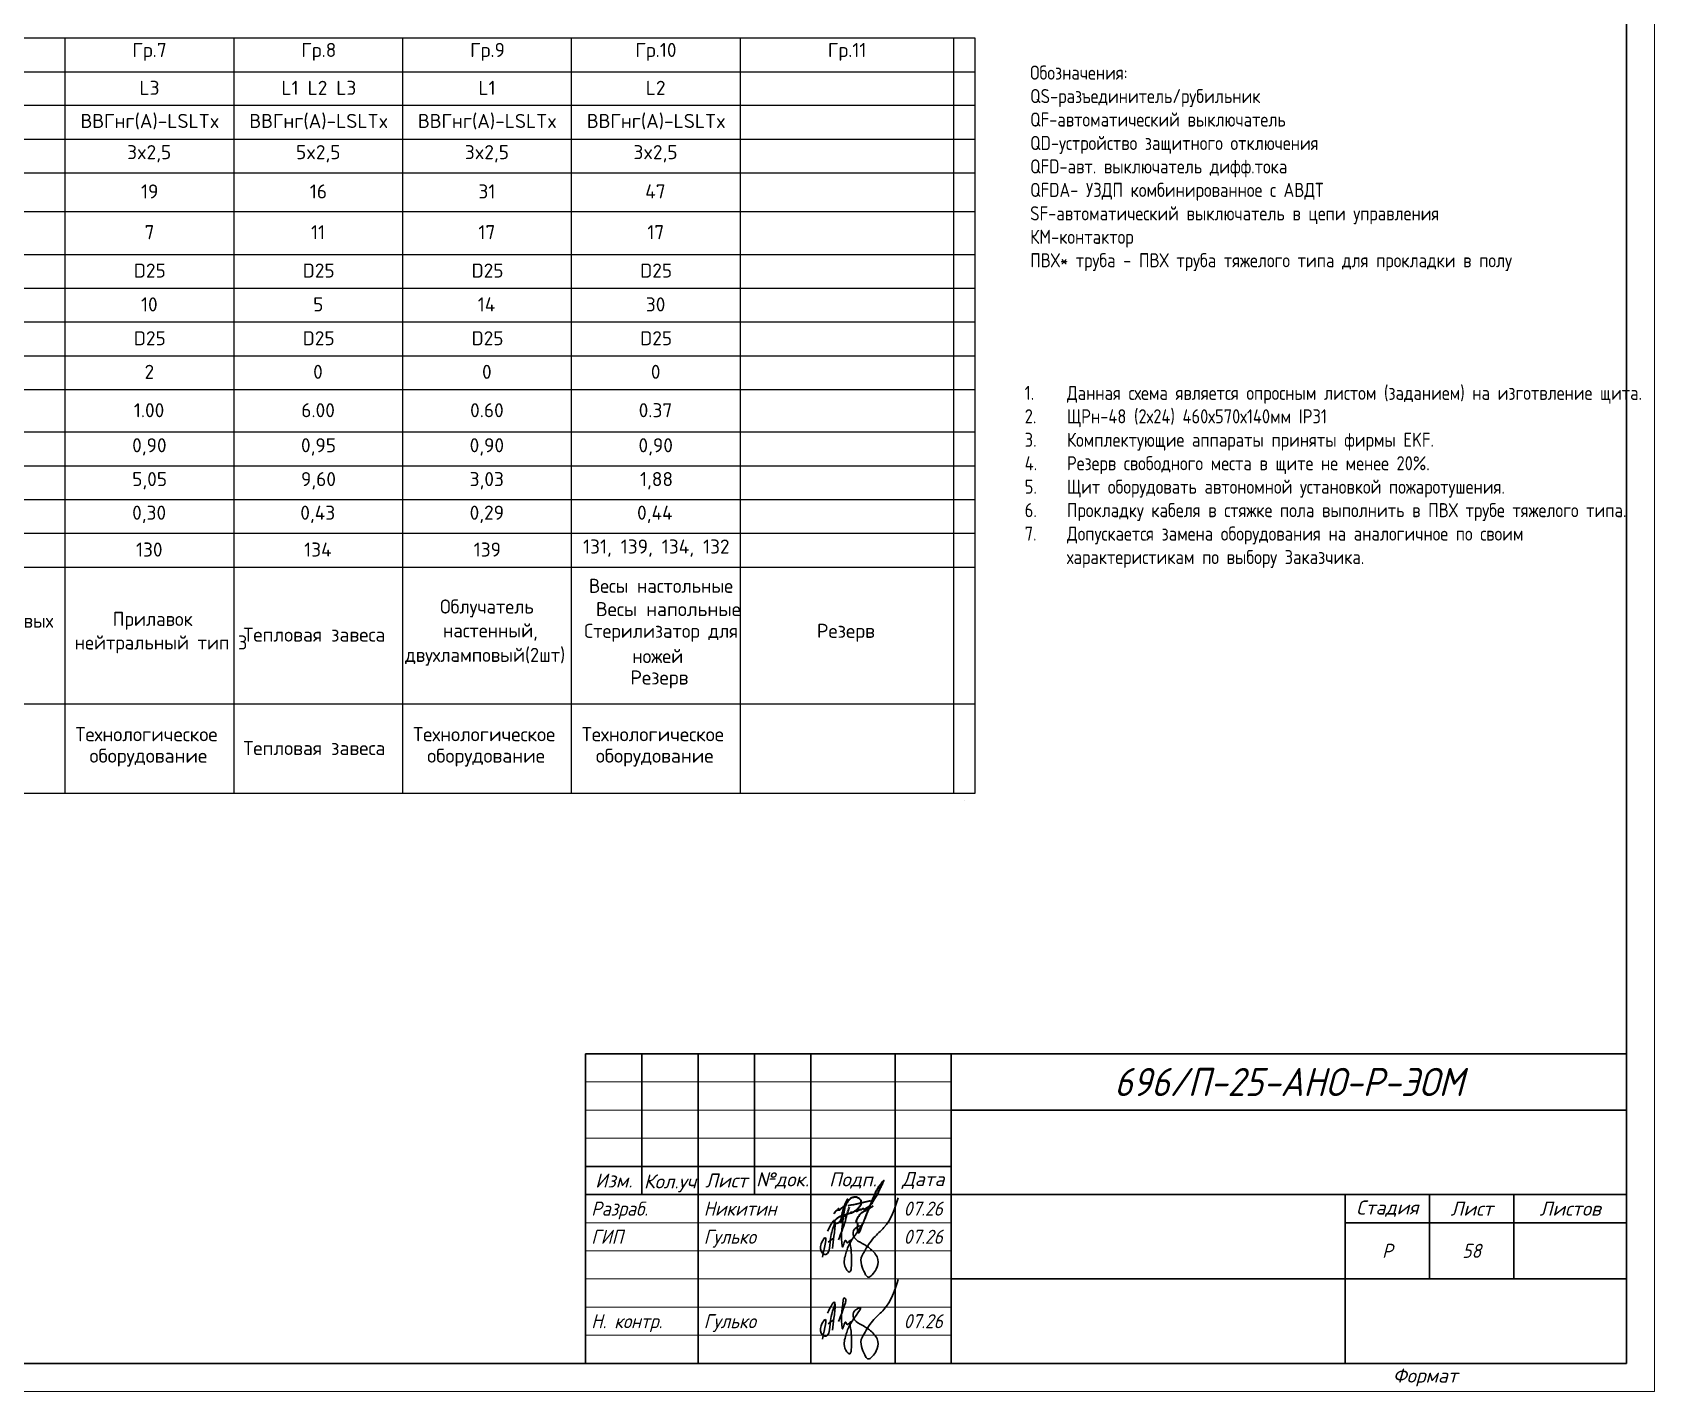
# Model space of a CAD drawing. Header units: millimetres. Extents: x -32 to 417638015, y -35 to 175284279.
# Drawn here: x 416701280 to 416730113, y 175200179 to 175224327 of the extents above; entities that cross this region are included whole.
import ezdxf
from ezdxf.enums import TextEntityAlignment as Align

# ---------------------------------------------------------------- set-up
doc = ezdxf.new("R2010")
doc.units = ezdxf.units.MM
for name, color, linetype in [('PDF _0', 7, 'Continuous'), ('PDF _Текст', 7, 'Continuous'), ('RAMKA', 7, 'Continuous')]:
    doc.layers.add(name, color=color, linetype=linetype)
doc.layers.add('Подписи', color=7, linetype='Continuous', lineweight=9, true_color=0x312af4)
doc.layers.add('ПП_Оформление_подписи_ГИП_Гулько', color=5, linetype='Continuous', lineweight=30)
doc.layers.add('ПП_Оформление_подписи_Разраб_ЭОМ_Никитин', color=5, linetype='Continuous', lineweight=30)
doc.styles.add('ISOCPEUR', font='isocpeur.ttf', dxfattribs={"width": 0.85, "height": 275})
doc.styles.add('PDF GOST Common', font='GOST_Common.ttf')
doc.styles.add('PDF ISOCPEUR', font='isocpeur.ttf')
doc.styles.add('RAMKA', font='isocpeur.ttf', dxfattribs={"oblique": 15, "height": 5})
doc.styles.get("Standard").update_dxf_attribs({"font": 'arial.ttf'})

# ---------------------------------------------------------------- blocks, each defined once
blk = doc.blocks.new('A$Cb06f03d6')
at = {"layer": 'ПП_Оформление_подписи_ГИП_Гулько'}
blk.add_line((-125812, 86151), (-99010, 105567), dxfattribs=at)
for points in [[(48334, 37486), (96196, 107493), (144753, 156012), (214812, 300877)], [(-153665, 12505), (-142841, 105790), (-159754, 76722), (-152989, 32784), (-137429, 26024), (-117811, 71315), (-98869, 164600), (-92504, 179742), (-92297, 176756)], [(-128360, 138738), (-93552, 187518), (-92504, 179742), (-97797, 114560), (-104164, 55600)], [(-75533, 97324), (-42210, 189000), (-42210, 208026), (-48269, 212783), (-52164, 202837), (-57357, 65757), (-56924, 62730), (-40479, 94297), (-32257, 83054), (-17543, 96459), (-18408, 94730), (-18706, 73957), (-12202, 5501), (-23909, -59489), (-44288, -31326), (-39549, 31070), (-17839, 86088), (28122, 165376), (-2229, 141546), (2107, 106452), (39396, 79590), (85790, 47095), (115708, 735), (107904, -44757), (87958, -72486), (68013, -84185), (56306, -72920)], [(56306, -72920), (39460, -35096), (34790, 9574), (48334, 37486)]]:
    blk.add_spline(points, degree=3, dxfattribs=at)
blk = doc.blocks.new('Никитин И.В. подпись')
at = {"color": 5, "lineweight": 35}
for points in [[(0, 0), (602, -1724), (2007, -2407), (3934, -2407), (6143, -802), (8311, 442), (9997, 1445), (11403, 2529), (12527, 3050), (13611, 2408), (15217, 2408), (17425, 3331), (19794, 4575), (21240, 5378), (22324, 5378), (23207, 3893), (23207, 3291), (28419, 5040), (34273, 8632), (43207, 17047), (50303, 27442), (55952, 36883), (62532, 48513), (67769, 59084), (72802, 69346), (75472, 74169), (78039, 81045), (79261, 83531), (75163, 79486), (71013, 74068), (65109, 66390), (62179, 61575), (59008, 56240), (56180, 50874), (51628, 41792), (48349, 33799), (44744, 25479), (41658, 16928), (38577, 9394), (35036, 222), (29326, -12715), (25523, -22346), (22704, -29814), (19481, -38250), (16561, -44005), (15820, -46019), (12174, -57338), (9438, -62595), (8070, -62595), (6749, -61249), (5999, -57223), (5999, -43279), (5999, -38153), (2629, -32924), (1836, -31590), (3630, -26797), (4762, -24498), (7660, -18166), (10828, -13721), (13524, -9949), (15882, -7592), (19252, -5100), (27677, -49), (35068, 4388), (40499, 7484), (49708, 13124)], [(-61141, -9119), (-56920, -4180), (-51478, 315), (-48257, 3367), (-47749, 4833), (-47749, 2430), (-47421, 1774), (-46569, 1403), (-45257, 1403), (-44361, 1818), (-40252, 5103), (-35357, 8946), (-30113, 14561), (-27569, 17068), (-25591, 20069), (-22835, 23741), (-21480, 28085), (-21480, 30147), (-22085, 30681), (-22903, 30681), (-23259, 30681), (-24184, 29614), (-24682, 28619), (-26710, 25099), (-28240, 21473), (-30339, 16283), (-33957, 4766), (-36631, -4274), (-38624, -14132), (-40786, -23569), (-44096, -30947), (-47059, -34122), (-49096, -35520), (-51630, -36412), (-54343, -36412), (-56664, -35591), (-58342, -34485), (-59056, -32345), (-58627, -29384), (-57235, -27351), (-53201, -23427), (-49774, -20822), (-44738, -17276), (-40454, -15564), (-37848, -14280), (-31137, -12104), (-25293, -10424), (-13570, -7108), (-5634, -3792), (1195, 873), (6533, 4946), (12124, 11398), (15268, 17253), (16169, 22480), (15268, 27238), (13103, 30122), (9749, 32825), (5774, 35220), (2203, 36625), (-4037, 36625), (-7969, 35904), (-13812, 33165), (-18538, 29849), (-21618, 25620), (-26152, 18460), (-28224, 13858), (-30608, 6833), (-31764, 2065), (-32434, -877), (-32817, -2860), (-33290, -5472), (-33874, -9228), (-35328, -17258), (-39288, -34300), (-34394, -13004)], [(-28077, -24913), (-17323, 8593)], [(-20379, 13407), (42726, 27296)], [(-12124, -2986), (-13038, -5766), (-12685, -6817), (-12402, -6759)]]:
    blk.add_spline(points, degree=3, dxfattribs=at)
blk = doc.blocks.new('*U1132')
at = {"lineweight": 30, "transparency": 33554687}
for p, q in [((404, 5), (404, 60)), ((404, 60), (589, 60)), ((414, 35), (414, 60)), ((424, 5), (424, 60)), ((434, 35), (434, 60)), ((444, 5), (444, 60)), ((459, 5), (459, 60)), ((469, 5), (469, 60)), ((469, 50), (589, 50)), ((404, 40), (469, 40)), ((404, 35), (469, 35)), ((469, 35), (589, 35)), ((539, 20), (539, 35)), ((554, 20), (554, 35)), ((569, 20), (569, 35)), ((539, 30), (589, 30)), ((469, 20), (589, 20)), ((539, 5), (539, 20))]:
    blk.add_line(p, q, dxfattribs=at)
at = {"lineweight": 20, "transparency": 33554687}
for p, q in [((404, 55), (469, 55)), ((404, 50), (469, 50)), ((404, 45), (469, 45)), ((404, 30), (469, 30)), ((404, 25), (469, 25)), ((404, 20), (469, 20)), ((404, 15), (469, 15)), ((404, 10), (469, 10))]:
    blk.add_line(p, q, dxfattribs=at)
at = {"lineweight": 5, "transparency": 33554687}
blk.add_lwpolyline([(0, 0), (0, 420), (594, 420), (594, 0)], close=True, dxfattribs=at)
at = {"lineweight": 30, "transparency": 33554687}
blk.add_lwpolyline([(20, 5), (20, 415), (589, 415), (589, 5)], close=True, dxfattribs=at)
at = {"layer": 'Подписи', "transparency": 33554687, "xscale": 3.662109375000001e-05, "yscale": 3.662109375000001e-05, "zscale": 3.662109375000001e-05}
blk.add_blockref('A$Cb06f03d6', (451.71, 23.41), dxfattribs=at)
at = {"layer": 'ПП_Оформление_подписи_ГИП_Гулько', "transparency": 33554687, "xscale": 3.662109375000001e-05, "yscale": 3.662109375000001e-05, "zscale": 3.662109375000001e-05}
blk.add_blockref('A$Cb06f03d6', (451.71, 8.87), dxfattribs=at)
at = {"layer": 'ПП_Оформление_подписи_Разраб_ЭОМ_Никитин', "transparency": 33554687, "xscale": 6.346291230164351e-05, "yscale": 6.346291230164351e-05, "zscale": 6.346291230164351e-05}
blk.add_blockref('Никитин И.В. подпись', (451.98, 32.19), dxfattribs=at)
at = {"transparency": 33554687, "char_height": 2.5, "style": 'RAMKA'}
for s, insert, width, attachment_point in [('Изм.', (409, 37.5), 10, 5), ('Кол.уч', (419, 37), 10, 5), ('Лист', (429, 37.5), 10, 5), ('№док.', (439, 37.5), 10, 5), ('Подп.', (451.5, 37.5), 15, 5), ('Дата', (464, 37.5), 10, 5), ('Стадия', (546.5, 32.5), 15, 5), ('Лист', (561.5, 32.5), 15, 5), ('Листов', (579, 32.5), 20, 5), ('Формат  ', (559, 2.5), 95, 6)]:
    blk.add_mtext(s, dxfattribs=dict(at, insert=insert, width=width, attachment_point=attachment_point))
at = {"lineweight": 9, "transparency": 33554687, "oblique": 15, "width": 0.9}
blk.add_attdef('ОБЪЕКТ', text='', height=2.5, dxfattribs=at).set_placement((529, 42.5), align=Align.MIDDLE_CENTER)
at = {"transparency": 33554687, "style": 'RAMKA', "oblique": 15, "width": 0.9}
for tag, height, p in [('СТРАНИЦА', 0.00025, (589, 415)), ('ДАТА1', 2.5, (464, 32.5)), ('ДАТА2', 2.5, (464, 27.5)), ('СТАДИЯ', 2.5, (546.5, 25)), ('ЛИСТ', 2.5, (561.5, 25)), ('ЛИСТОВ', 2.5, (579, 25)), ('ДАТА3', 2.5, (464, 22.5)), ('ДАТА4', 2.5, (464, 17.5)), ('ДАТА5', 2.5, (464, 12.5)), ('ДАТА6', 2.5, (464, 7.5))]:
    blk.add_attdef(tag, text='', height=height, dxfattribs=at).set_placement(p, align=Align.MIDDLE_CENTER)
at = {"transparency": 33554687, "style": 'RAMKA', "oblique": 15, "width": 0.9, "flags": 8}
blk.add_attdef('ШИФР', text='', height=5, dxfattribs=at).set_placement((529, 55), align=Align.MIDDLE_CENTER)
at = {"transparency": 33554687, "style": 'RAMKA', "oblique": 15, "width": 0.9}
for tag, p in [('ДОЛЖНОСТЬ1', (405, 32.5)), ('ФИО1', (425, 32.5)), ('ДОЛЖНОСТЬ2', (405, 27.5)), ('ФИО2', (425, 27.5)), ('ДОЛЖНОСТЬ3', (405, 22.5)), ('ФИО3', (425, 22.5)), ('ДОЛЖНОСТЬ4', (405, 17.5)), ('ФИО4', (425, 17.5)), ('ДОЛЖНОСТЬ5', (405, 12.5)), ('ФИО5', (425, 12.5)), ('ДОЛЖНОСТЬ6', (405, 7.5)), ('ФИО6', (425, 7.5))]:
    blk.add_attdef(tag, text='', height=2.5, dxfattribs=at).set_placement(p, align=Align.MIDDLE_LEFT)
at = {"lineweight": 9, "transparency": 33554687, "oblique": 15, "width": 0.9, "flags": 128}
blk.add_attdef('НАИМЕНОВАНИЕ', text='', height=2.5, dxfattribs=at).set_placement((504, 12.5), align=Align.MIDDLE_CENTER)
at = {"lineweight": 13, "transparency": 33554687, "oblique": 15, "width": 0.9, "flags": 15}
blk.add_attdef('КОМПАНИЯ', text='', height=2.5, dxfattribs=at).set_placement((564, 12.5), align=Align.MIDDLE_CENTER)
at = {"transparency": 33554687, "style": 'RAMKA', "oblique": 15, "width": 0.9, "flags": 8}
blk.add_attdef('ФОРМАТЛИСТА', text='', height=2.5, dxfattribs=at).set_placement((560, 2.5), align=Align.MIDDLE_LEFT)

msp = doc.modelspace()

# ---------------------------------------------------------------- linework, layer by layer
at = {"layer": 'PDF _0', "lineweight": 25}
for points in [[(416718028, 175210807), (416676344, 175210807), (416676344, 175224230), (416718028, 175224230)], [(416701858, 175224230), (416701858, 175210807)], [(416704860, 175224230), (416704860, 175210807)], [(416707857, 175224230), (416707857, 175210807)], [(416710858, 175224230), (416710858, 175210807)], [(416713860, 175224230), (416713860, 175210807)], [(416717653, 175224230), (416717653, 175210807)], [(416718030, 175224230), (416718030, 175210807)], [(416676344, 175223629), (416718028, 175223629)], [(416676344, 175223032), (416718028, 175223032)], [(416676344, 175222431), (416718028, 175222431)], [(416676344, 175221830), (416718028, 175221830)], [(416676344, 175221144), (416718028, 175221144)], [(416678164, 175220382), (416718028, 175220382)], [(416680941, 175219781), (416718028, 175219781)], [(416678164, 175219184), (416718028, 175219184)], [(416680941, 175218583), (416718028, 175218583)], [(416676344, 175217982), (416718028, 175217982)], [(416676344, 175217228), (416718028, 175217228)], [(416676344, 175216627), (416718028, 175216627)], [(416676344, 175216026), (416718028, 175216026)], [(416676344, 175215429), (416718028, 175215429)], [(416676344, 175214828), (416718028, 175214828)], [(416676344, 175212398), (416718028, 175212398)]]:
    msp.add_lwpolyline(points, dxfattribs=at)

# ---------------------------------------------------------------- block references
at = {"layer": 'RAMKA', "transparency": 33554687}
ref = msp.add_blockref('*U1132', (416670713, 175200179), dxfattribs=dict(at, xscale=100, yscale=100, zscale=100))
ref.add_attrib('ШИФР', '696/П-25-АНО-Р-ЭОМ', dxfattribs={"layer": '0', "transparency": 33554687, "height": 500, "style": 'RAMKA', "oblique": 15, "width": 0.9}).set_placement((416723613, 175205679), align=Align.MIDDLE_CENTER)
ref.add_attrib('СТАДИЯ', 'Р', dxfattribs={"layer": '0', "transparency": 33554687, "height": 250, "style": 'RAMKA', "oblique": 15, "width": 0.9}).set_placement((416725363, 175202679), align=Align.MIDDLE_CENTER)
ref.add_attrib('ЛИСТ', '58', dxfattribs={"layer": '0', "transparency": 33554687, "height": 250, "style": 'RAMKA', "oblique": 15, "width": 0.9}).set_placement((416726863, 175202679), align=Align.MIDDLE_CENTER)
ref.add_attrib('ДОЛЖНОСТЬ1', 'Разраб.', dxfattribs={"layer": '0', "transparency": 33554687, "height": 250, "style": 'RAMKA', "oblique": 15, "width": 0.9}).set_placement((416711213, 175203429), align=Align.MIDDLE_LEFT)
ref.add_attrib('ДОЛЖНОСТЬ2', 'ГИП', dxfattribs={"layer": '0', "transparency": 33554687, "height": 250, "style": 'RAMKA', "oblique": 15, "width": 0.9}).set_placement((416711213, 175202929), align=Align.MIDDLE_LEFT)
ref.add_attrib('ДОЛЖНОСТЬ5', 'Н. контр.', dxfattribs={"layer": '0', "transparency": 33554687, "height": 250, "style": 'RAMKA', "oblique": 15, "width": 0.9}).set_placement((416711213, 175201429), align=Align.MIDDLE_LEFT)
ref.add_attrib('ФИО1', 'Никитин', dxfattribs={"layer": '0', "transparency": 33554687, "height": 250, "style": 'RAMKA', "oblique": 15, "width": 0.9}).set_placement((416713213, 175203429), align=Align.MIDDLE_LEFT)
ref.add_attrib('ФИО2', 'Гулько', dxfattribs={"layer": '0', "transparency": 33554687, "height": 250, "style": 'RAMKA', "oblique": 15, "width": 0.9}).set_placement((416713213, 175202929), align=Align.MIDDLE_LEFT)
ref.add_attrib('ФИО5', 'Гулько', dxfattribs={"layer": '0', "transparency": 33554687, "height": 250, "style": 'RAMKA', "oblique": 15, "width": 0.9}).set_placement((416713213, 175201429), align=Align.MIDDLE_LEFT)
ref.add_attrib('ДАТА1', '07.26', dxfattribs={"layer": '0', "transparency": 33554687, "height": 250, "style": 'RAMKA', "oblique": 15, "width": 0.9}).set_placement((416717113, 175203429), align=Align.MIDDLE_CENTER)
ref.add_attrib('ДАТА2', '07.26', dxfattribs={"layer": '0', "transparency": 33554687, "height": 250, "style": 'RAMKA', "oblique": 15, "width": 0.9}).set_placement((416717113, 175202929), align=Align.MIDDLE_CENTER)
ref.add_attrib('ДАТА5', '07.26', dxfattribs={"layer": '0', "transparency": 33554687, "height": 250, "style": 'RAMKA', "oblique": 15, "width": 0.9}).set_placement((416717113, 175201429), align=Align.MIDDLE_CENTER)

# ---------------------------------------------------------------- texts
at = {"ltscale": 100, "char_height": 250, "attachment_point": 1, "style": 'ISOCPEUR'}
for s, width, gutter_width, heights, insert in [('Обозначения:\\PQS-разъединитель/рубильник\\PQF-автоматический выключатель\\PQD-устройство защитного отключения\\PQFD-авт. выключатель дифф.тока\\PQFDA- УЗДП комбинированное с АВДТ\\PSF-автоматический выключатель в цепи управления\\PКМ-контактор\\P{\\C0;ПВХ* труба - ПВХ труба тяжелого типа для прокладки в полу}', 9206.65, 1250, [0], (416719014, 175223738)), ('\\pxi-3,l3,t3;1.^IДанная схема является опросным листом (заданием) на изготвление щита.\\P2.^IЩРн-48 (2х24) 460х570х140мм IP31 \\P3.^IКомплектующие аппараты приняты фирмы EKF.\\P4.^IРезерв свободного места в щите не менее 20%.\\P{\\C0;5.^IЩит оборудовать автономной установкой пожаротушения.\\P6.^IПрокладку кабеля в стяжке пола выполнить в ПВХ трубе тяжелого типа.\\P\\A1;\\C256;7.^IДопускается замена оборудования на аналогичное по своим характеристикам по выбору Заказчика.}', 10643.22, 1, [6611], (416718917, 175218048))]:
    msp.add_mtext_dynamic_manual_height_columns(s, width=width, gutter_width=gutter_width, heights=heights, dxfattribs=dict(at, insert=insert))
at = {"layer": 'PDF _Текст', "attachment_point": 4}
for s, insert, char_height, style in [('Гр.7', (416703056, 175223982), 250, 'PDF ISOCPEUR'), ('Гр.8', (416706058, 175223982), 250, 'PDF ISOCPEUR'), ('Гр.9', (416709059, 175223982), 250, 'PDF ISOCPEUR'), ('Гр.10', (416711997, 175223982), 250, 'PDF ISOCPEUR'), ('Гр.11', (416715418, 175223982), 250, 'PDF ISOCPEUR'), ('L3', (416703183, 175223343), 250, 'PDF ISOCPEUR'), ('L1 L2 L3', (416705706, 175223343), 250, 'PDF ISOCPEUR'), ('L1', (416709207, 175223343), 250, 'PDF ISOCPEUR'), ('L2', (416712183, 175223343), 250, 'PDF ISOCPEUR'), ('ВВГнг(A)-LSLTx', (416702134, 175222742), 249.97, 'PDF ISOCPEUR'), ('ВВГнг(A)-LSLTx', (416705135, 175222742), 249.97, 'PDF ISOCPEUR'), ('ВВГнг(A)-LSLTx', (416708132, 175222742), 249.97, 'PDF ISOCPEUR'), ('ВВГнг(A)-LSLTx', (416711134, 175222742), 249.97, 'PDF ISOCPEUR'), ('3x2,5', (416702963, 175222171), 250, 'PDF ISOCPEUR'), ('5x2,5', (416705965, 175222171), 250, 'PDF ISOCPEUR'), ('3x2,5', (416708966, 175222171), 250, 'PDF ISOCPEUR'), ('3x2,5', (416711963, 175222171), 250, 'PDF ISOCPEUR'), ('19', (416703209, 175221502), 250, 'PDF ISOCPEUR'), ('16', (416706210, 175221502), 250, 'PDF ISOCPEUR'), ('31', (416709207, 175221502), 250, 'PDF ISOCPEUR'), ('47', (416712171, 175221502), 250, 'PDF ISOCPEUR'), ('221.3000', (416717839, 175221487), 0.999, 'PDF ISOCPEUR'), ('7', (416703272, 175220778), 250, 'PDF ISOCPEUR'), ('11', (416706231, 175220778), 250, 'PDF ISOCPEUR'), ('17', (416709207, 175220778), 250, 'PDF ISOCPEUR'), ('17', (416712209, 175220778), 250, 'PDF ISOCPEUR'), ('96.0000', (416717839, 175220764), 0.999, 'PDF ISOCPEUR'), ('D25', (416703082, 175220096), 250, 'PDF ISOCPEUR'), ('D25', (416706083, 175220096), 250, 'PDF ISOCPEUR'), ('D25', (416709085, 175220096), 250, 'PDF ISOCPEUR'), ('D25', (416712082, 175220096), 250, 'PDF ISOCPEUR'), ('10', (416703209, 175219495), 250, 'PDF ISOCPEUR'), ('5', (416706269, 175219495), 250, 'PDF ISOCPEUR'), ('14', (416709195, 175219495), 250, 'PDF ISOCPEUR'), ('30', (416712183, 175219495), 250, 'PDF ISOCPEUR'), ('118.3000', (416717839, 175219481), 0.999, 'PDF ISOCPEUR'), ('D25', (416703082, 175218894), 250, 'PDF ISOCPEUR'), ('D25', (416706083, 175218894), 250, 'PDF ISOCPEUR'), ('D25', (416709085, 175218894), 250, 'PDF ISOCPEUR'), ('D25', (416712082, 175218894), 250, 'PDF ISOCPEUR'), ('2', (416703272, 175218297), 250, 'PDF ISOCPEUR'), ('0', (416706269, 175218297), 250, 'PDF ISOCPEUR'), ('0', (416709271, 175218297), 250, 'PDF ISOCPEUR'), ('0', (416712272, 175218297), 250, 'PDF ISOCPEUR'), ('1.00', (416703082, 175217615), 250, 'PDF ISOCPEUR'), ('6.00', (416706058, 175217615), 250, 'PDF ISOCPEUR'), ('0.60', (416709059, 175217615), 250, 'PDF ISOCPEUR'), ('0.37', (416712056, 175217615), 250, 'PDF ISOCPEUR'), ('88.1170', (416717839, 175217605), 0.999, 'PDF ISOCPEUR'), ('0,90', (416703052, 175216963), 250, 'PDF ISOCPEUR'), ('0,95', (416706053, 175216963), 250, 'PDF ISOCPEUR'), ('0,90', (416709051, 175216963), 250, 'PDF ISOCPEUR'), ('0,90', (416712052, 175216963), 250, 'PDF ISOCPEUR'), ('0.8500', (416717839, 175216928), 0.999, 'PDF ISOCPEUR'), ('5,05', (416703052, 175216362), 250, 'PDF ISOCPEUR'), ('9,60', (416706053, 175216362), 250, 'PDF ISOCPEUR'), ('3,03', (416709051, 175216362), 250, 'PDF ISOCPEUR'), ('1,88', (416712078, 175216362), 250, 'PDF ISOCPEUR'), ('157,51', (416717839, 175216327), 0.999, 'PDF ISOCPEUR'), ('0,30', (416703052, 175215765), 250, 'PDF ISOCPEUR'), ('0,43', (416706041, 175215765), 250, 'PDF ISOCPEUR'), ('0,29', (416709051, 175215765), 250, 'PDF ISOCPEUR'), ('0,44', (416712027, 175215765), 250, 'PDF ISOCPEUR'), ('130', (416703120, 175215139), 250, 'PDF ISOCPEUR'), ('134', (416706109, 175215139), 250, 'PDF ISOCPEUR'), ('139', (416709123, 175215139), 250, 'PDF ISOCPEUR'), ('131, 139, 134, 132', (416711066, 175215164), 249.97, 'PDF ISOCPEUR'), ('Весы настольные', (416711172, 175214495), 249.97, 'PDF GOST Common'), ('Облучатель', (416708526, 175214093), 250, 'PDF GOST Common'), ('Мармит для первых \\Pблюд', (416698624, 175213647), 249.97, 'PDF GOST Common'), ('Прилавок', (416702705, 175213873), 250, 'PDF GOST Common'), ('Весы напольные', (416711294, 175214081), 249.97, 'PDF ISOCPEUR'), ('Тепловая завеса', (416705029, 175213628), 249.97, 'PDF ISOCPEUR'), ('настенный,', (416708577, 175213674), 250, 'PDF GOST Common'), ('Стерилизатор для', (416711087, 175213661), 249.97, 'PDF GOST Common'), ('Резерв', (416715223, 175213661), 250, 'PDF ISOCPEUR'), ('нейтральный тип 3', (416702032, 175213454), 249.97, 'PDF GOST Common'), ('двухламповый(2шт)', (416707904, 175213234), 249.97, 'PDF GOST Common'), ('ножей', (416711942, 175213246), 250, 'PDF GOST Common'), ('Резерв', (416711908, 175212832), 250, 'PDF ISOCPEUR'), ('Технологическое', (416702044, 175211858), 249.97, 'PDF ISOCPEUR'), ('Технологическое', (416708047, 175211858), 249.97, 'PDF ISOCPEUR'), ('Технологическое', (416711045, 175211858), 249.97, 'PDF ISOCPEUR'), ('Тепловая завеса', (416705029, 175211613), 249.97, 'PDF ISOCPEUR'), ('оборудование', (416702294, 175211443), 249.97, 'PDF ISOCPEUR'), ('оборудование', (416708297, 175211443), 249.97, 'PDF ISOCPEUR'), ('оборудование', (416711294, 175211443), 249.97, 'PDF ISOCPEUR')]:
    msp.add_mtext(s, dxfattribs=dict(at, insert=insert, char_height=char_height, style=style))
at = {"layer": 'PDF _Текст', "color": 7, "true_color": 0xfafafa, "insert": (416717839, 175210680), "char_height": 0.999, "attachment_point": 4, "style": 'PDF ISOCPEUR'}
msp.add_mtext('0,25', dxfattribs=at)

doc.saveas('drawing.dxf')
